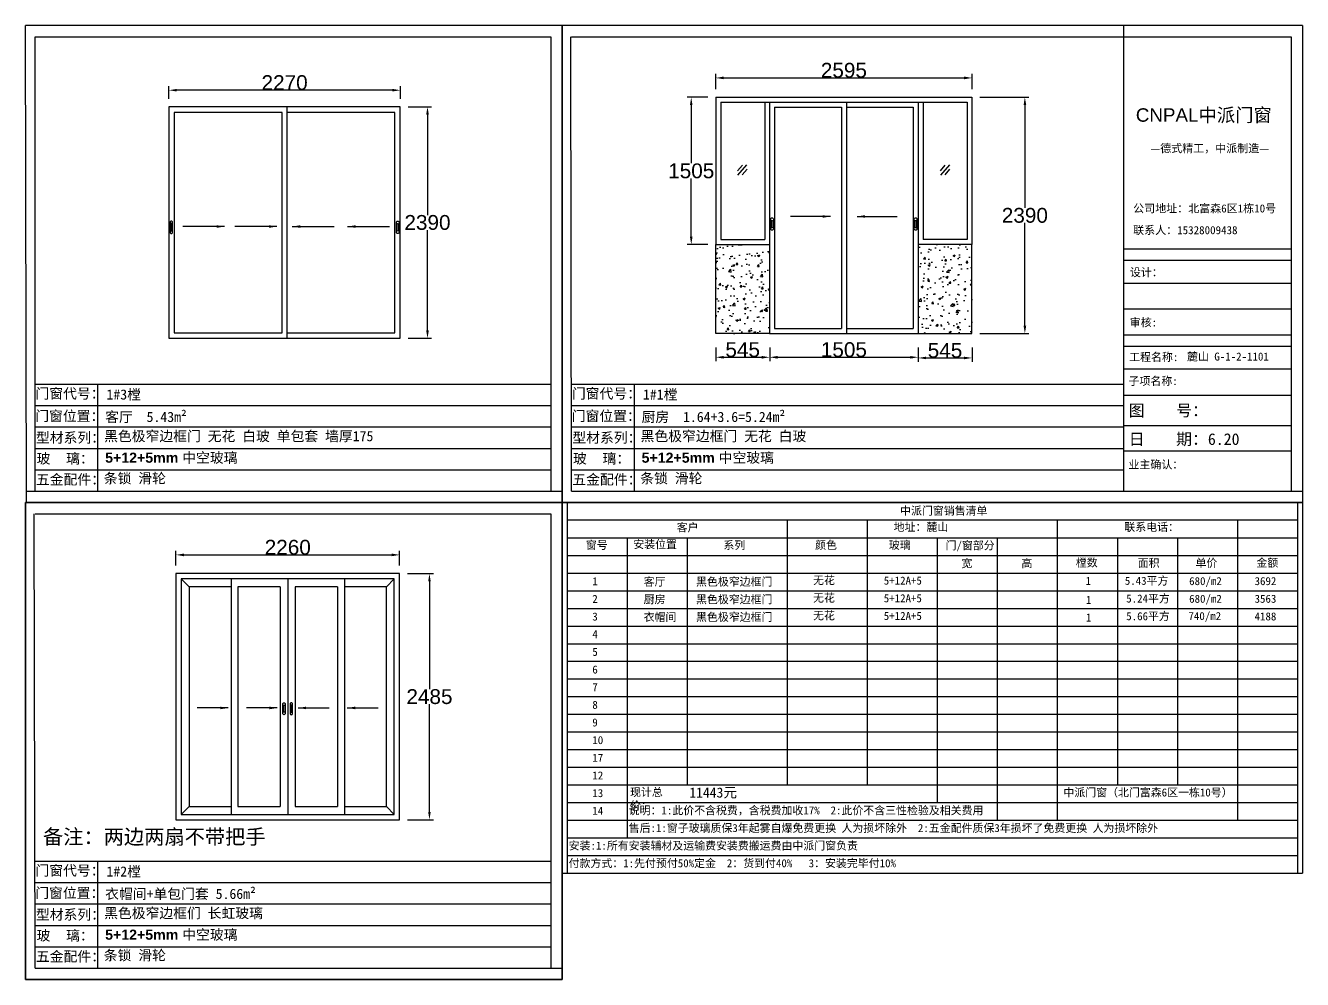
# Model space of a CAD drawing. Header units: inches. Extents: x -138455 to 599497, y -747149 to 13167.
# Drawn here: x 301023 to 313929, y -104572 to -94927 of the extents above; entities that cross this region are included whole.
import ezdxf

# ---------------------------------------------------------------- set-up
doc = ezdxf.new("R2010")
doc.units = ezdxf.units.IN
doc.header["$MEASUREMENT"] = 0
doc.header["$PDMODE"] = 35
doc.header["$PDSIZE"] = -3
doc.layers.add('0 @ 1', color=7, linetype='Continuous')
doc.styles.add('Annotative', font='arialbd.ttf')
doc.styles.add('MtXpl_', font='')
doc.styles.get("Standard").update_dxf_attribs({"font": 'arial.ttf'})
doc.styles.get('MtXpl_').set_extended_font_data('SimSun')
doc.dimstyles.get("Standard").update_dxf_attribs({"dimtxt": 80, "dimasz": 70, "dimexe": 40, "dimexo": 80, "dimgap": 0, "dimtad": 1, "dimtih": 1, "dimtoh": 1, "dimdec": 0, "dimzin": 0, "dimdsep": 46, "dimtxsty": 'Standard', "dimcen": 0.09, "dimadec": 0, "dimazin": 0, "dimtfac": 1, "dimtdec": 0, "dimtofl": 0, "dimtmove": 0, "dimatfit": 3, "dimfxl": 0, "dimtolj": 1, "dimtzin": 0, "dimarcsym": 0})
pattern_1 = [(50, (0, 0), (215.17805, -18.82564), [22.5, -247.5]), (355, (0, 0), (-41.6254, 225.65764), [18, -198]), (100.451444, (17.93, -1.57), (173.55265, 206.832), [19.12206, -210.34263]), (46.1842, (0, 60), (320.1724, -49.65578), [33.75, -371.25]), (96.63564, (26.68, 55.86), (280.39858, 292.23558), [28.6831, -315.51413]), (351.18416, (0, 60), (280.3986, 292.23558), [27, -297]), (21, (30, 45), (179.07212, -120.78567), [22.5, -247.5]), (326, (30, 45), (72.9946, 217.54501), [18, -198]), (71.451445, (44.92, 34.93), (252.06671, 96.75935), [19.12206, -210.34263]), (37.5, (0, 0), (3.647957, 99.868156), [0, -195.6, 0, -201, 0, -198.75]), (7.5, (0, 0), (78.92086, 118.323514), [0, -114.6, 0, -191.1, 0, -75.75]), (327.5, (-66.9, 0), (160.14673, -6.766462), [0, -75, 0, -234, 0, -310.5]), (317.5, (-96.9, 0), (174.95585, 30.031495), [0, -97.5, 0, -155.4, 0, -220.5])]

# ---------------------------------------------------------------- blocks, each defined once
blk = doc.blocks.new('*D464')
at = {"color": 0, "lineweight": -2, "transparency": 16777216}
for p, q in [((302543, -100388), (302543, -100239)), ((302623, -100279), (304723, -100279)), ((304803, -100388), (304803, -100239))]:
    blk.add_line(p, q, dxfattribs=at)
at = {"color": 0, "transparency": 16777216}
for points in [[(302623, -100266), (302623, -100293), (302543, -100279)], [(304723, -100266), (304723, -100293), (304803, -100279)]]:
    blk.add_solid(points, dxfattribs=at)
at = {"layer": 'Defpoints', "color": 0, "transparency": 16777216}
for p in [(304803, -100279), (302543, -100468), (304803, -100468)]:
    blk.add_point(p, dxfattribs=at)
at = {"color": 0, "transparency": 16777216, "insert": (303673, -100203), "char_height": 150, "width": 450, "attachment_point": 5}
blk.add_mtext('\\A1;2260', dxfattribs=at)
blk = doc.blocks.new('*D465')
at = {"color": 0, "lineweight": -2, "transparency": 16777216}
for p, q in [((304883, -100468), (305145, -100468)), ((305105, -100548), (305105, -101636)), ((305105, -102878), (305105, -101789)), ((304883, -102958), (305145, -102958))]:
    blk.add_line(p, q, dxfattribs=at)
at = {"color": 0, "transparency": 16777216}
for points in [[(305092, -100548), (305118, -100548), (305105, -100468)], [(305092, -102878), (305118, -102878), (305105, -102958)]]:
    blk.add_solid(points, dxfattribs=at)
at = {"layer": 'Defpoints', "color": 0, "transparency": 16777216}
for p in [(304803, -100468), (304803, -102958), (305105, -102958)]:
    blk.add_point(p, dxfattribs=at)
at = {"color": 0, "transparency": 16777216, "insert": (305105, -101713), "char_height": 150, "attachment_point": 5}
blk.add_mtext('\\A1;2485', dxfattribs=at)
blk = doc.blocks.new('123z')
at = {"color": 0}
for points in [[(94078, 52755), (94078, 52755, 0.414214), (94088, 52765), (94088, 52845, 0.414214), (94078, 52855), (94078, 52855, 0.414214), (94068, 52845), (94068, 52765, 0.414214)], [(94078, 52775), (94078, 52775, 0.414214), (94083, 52780), (94083, 52830, 0.414214), (94078, 52835), (94078, 52835, 0.414214), (94073, 52830), (94073, 52780, 0.414214)]]:
    blk.add_lwpolyline(points, format="xyb", close=True, dxfattribs=at)
blk = doc.blocks.new('*D466')
at = {"color": 0, "lineweight": -2, "transparency": 16777216}
for p, q in [((304891, -95749), (305125, -95749)), ((305085, -95829), (305085, -96843)), ((305085, -98009), (305085, -96996)), ((304891, -98089), (305125, -98089))]:
    blk.add_line(p, q, dxfattribs=at)
at = {"color": 0, "transparency": 16777216}
for points in [[(305072, -95829), (305099, -95829), (305085, -95749)], [(305072, -98009), (305099, -98009), (305085, -98089)]]:
    blk.add_solid(points, dxfattribs=at)
at = {"layer": 'Defpoints', "color": 0, "transparency": 16777216}
for p in [(304811, -95749), (304811, -98089), (305085, -98089)]:
    blk.add_point(p, dxfattribs=at)
at = {"color": 0, "transparency": 16777216, "insert": (305085, -96919), "char_height": 150, "attachment_point": 5}
blk.add_mtext('\\A1;2390', dxfattribs=at)
blk = doc.blocks.new('*D467')
at = {"color": 0, "lineweight": -2, "transparency": 16777216}
for p, q in [((302471, -95669), (302471, -95541)), ((304731, -95581), (302551, -95581)), ((304811, -95669), (304811, -95541))]:
    blk.add_line(p, q, dxfattribs=at)
at = {"color": 0, "transparency": 16777216}
for points in [[(302551, -95568), (302551, -95594), (302471, -95581)], [(304731, -95568), (304731, -95594), (304811, -95581)]]:
    blk.add_solid(points, dxfattribs=at)
at = {"layer": 'Defpoints', "color": 0, "transparency": 16777216}
for p in [(302471, -95581), (302471, -95749), (304811, -95749)]:
    blk.add_point(p, dxfattribs=at)
at = {"color": 0, "transparency": 16777216, "insert": (303641, -95505), "char_height": 150, "attachment_point": 5}
blk.add_mtext('\\A1;2270', dxfattribs=at)
blk = doc.blocks.new('*D460')
at = {"color": 0, "lineweight": -2, "transparency": 16777216}
for p, q in [((307999, -98184), (307999, -98321)), ((308544, -98184), (308544, -98321)), ((308079, -98281), (308464, -98281))]:
    blk.add_line(p, q, dxfattribs=at)
at = {"color": 0, "transparency": 16777216}
for points in [[(308079, -98268), (308079, -98295), (307999, -98281)], [(308464, -98268), (308464, -98295), (308544, -98281)]]:
    blk.add_solid(points, dxfattribs=at)
at = {"layer": 'Defpoints', "color": 0, "transparency": 16777216}
for p in [(307999, -98104), (308544, -98104), (308544, -98281)]:
    blk.add_point(p, dxfattribs=at)
at = {"color": 0, "transparency": 16777216, "insert": (308271, -98205), "char_height": 150, "attachment_point": 5}
blk.add_mtext('\\A1;545', dxfattribs=at)
blk = doc.blocks.new('*D461')
at = {"color": 0, "lineweight": -2, "transparency": 16777216}
for p, q in [((310044, -98184), (310044, -98328)), ((310589, -98184), (310589, -98328)), ((310124, -98288), (310509, -98288))]:
    blk.add_line(p, q, dxfattribs=at)
at = {"color": 0, "transparency": 16777216}
for points in [[(310124, -98275), (310124, -98301), (310044, -98288)], [(310509, -98275), (310509, -98301), (310589, -98288)]]:
    blk.add_solid(points, dxfattribs=at)
at = {"layer": 'Defpoints', "color": 0, "transparency": 16777216}
for p in [(310044, -98104), (310589, -98104), (310589, -98288)]:
    blk.add_point(p, dxfattribs=at)
at = {"color": 0, "transparency": 16777216, "insert": (310316, -98212), "char_height": 150, "attachment_point": 5}
blk.add_mtext('\\A1;545', dxfattribs=at)
blk = doc.blocks.new('*D462')
at = {"color": 0, "lineweight": -2, "transparency": 16777216}
for p, q in [((308544, -98184), (308544, -98321)), ((310044, -98184), (310044, -98321)), ((308624, -98281), (309964, -98281))]:
    blk.add_line(p, q, dxfattribs=at)
at = {"color": 0, "transparency": 16777216}
for points in [[(308624, -98268), (308624, -98295), (308544, -98281)], [(309964, -98268), (309964, -98295), (310044, -98281)]]:
    blk.add_solid(points, dxfattribs=at)
at = {"layer": 'Defpoints', "color": 0, "transparency": 16777216}
for p in [(308544, -98104), (310044, -98104), (310044, -98281)]:
    blk.add_point(p, dxfattribs=at)
at = {"color": 0, "transparency": 16777216, "insert": (309294, -98205), "char_height": 150, "attachment_point": 5}
blk.add_mtext('\\A1;1505', dxfattribs=at)
blk = doc.blocks.new('*D468')
at = {"color": 0, "lineweight": -2, "transparency": 16777216}
for p, q in [((307919, -95652), (307711, -95652)), ((307751, -95732), (307751, -96320)), ((307751, -97062), (307751, -96473)), ((307919, -97142), (307711, -97142))]:
    blk.add_line(p, q, dxfattribs=at)
at = {"color": 0, "transparency": 16777216}
for points in [[(307738, -95732), (307764, -95732), (307751, -95652)], [(307738, -97062), (307764, -97062), (307751, -97142)]]:
    blk.add_solid(points, dxfattribs=at)
at = {"layer": 'Defpoints', "color": 0, "transparency": 16777216}
for p in [(307751, -95652), (307999, -95652), (307999, -97142)]:
    blk.add_point(p, dxfattribs=at)
at = {"color": 0, "transparency": 16777216, "insert": (307751, -96397), "char_height": 150, "attachment_point": 5}
blk.add_mtext('\\A1;1505', dxfattribs=at)
blk = doc.blocks.new('*D463')
at = {"color": 0, "lineweight": -2, "transparency": 16777216}
for p, q in [((307999, -95572), (307999, -95417)), ((308079, -95457), (310509, -95457)), ((310589, -95572), (310589, -95417))]:
    blk.add_line(p, q, dxfattribs=at)
at = {"color": 0, "transparency": 16777216}
for points in [[(308079, -95443), (308079, -95470), (307999, -95457)], [(310509, -95443), (310509, -95470), (310589, -95457)]]:
    blk.add_solid(points, dxfattribs=at)
at = {"layer": 'Defpoints', "color": 0, "transparency": 16777216}
for p in [(310589, -95457), (307999, -95652), (310589, -95652)]:
    blk.add_point(p, dxfattribs=at)
at = {"color": 0, "transparency": 16777216, "insert": (309294, -95380), "char_height": 150, "width": 450, "attachment_point": 5}
blk.add_mtext('\\A1;2595', dxfattribs=at)
blk = doc.blocks.new('123as')
at = {"color": 0}
for p, q in [((90189, 51387), (90252, 51462)), ((90194, 51330), (90312, 51470)), ((90251, 51335), (90314, 51410))]:
    blk.add_line(p, q, dxfattribs=at)
blk = doc.blocks.new('*D469')
at = {"color": 0, "lineweight": -2, "transparency": 16777216}
for p, q in [((310669, -95652), (311163, -95652)), ((311123, -95732), (311123, -96770)), ((311123, -97962), (311123, -96923)), ((310669, -98042), (311163, -98042))]:
    blk.add_line(p, q, dxfattribs=at)
at = {"color": 0, "transparency": 16777216}
for points in [[(311110, -95732), (311137, -95732), (311123, -95652)], [(311110, -97962), (311137, -97962), (311123, -98042)]]:
    blk.add_solid(points, dxfattribs=at)
at = {"layer": 'Defpoints', "color": 0, "transparency": 16777216}
for p in [(310589, -95652), (310589, -98042), (311123, -98042)]:
    blk.add_point(p, dxfattribs=at)
at = {"color": 0, "transparency": 16777216, "insert": (311123, -96847), "char_height": 150, "attachment_point": 5}
blk.add_mtext('\\A1;2390', dxfattribs=at)

msp = doc.modelspace()

# ---------------------------------------------------------------- hatches: boundary and pattern name
h = msp.add_hatch()
h.set_pattern_fill('AR-CONC', color=256, scale=30)
h.set_pattern_definition(pattern_1)
h.paths.add_polyline_path([(308543.7, -97141.8), (307998.7, -97141.8), (307998.7, -98041.8), (308543.7, -98041.8)])
h = msp.add_hatch()
h.set_pattern_fill('AR-CONC', color=256, scale=30)
h.set_pattern_definition(pattern_1)
h.paths.add_polyline_path([(310588.7, -97141.8), (310043.7, -97141.8), (310043.7, -98041.8), (310588.7, -98041.8)])

# ---------------------------------------------------------------- linework, layer by layer
for p, q in [((306444.8, -94927), (301022.5, -94927)), ((301031.4, -99749.5), (301022.5, -94927)), ((313928.9, -94927), (306444.8, -94927)), ((306444.8, -94927), (306444.8, -99749.5)), ((306444.8, -94927), (306444.8, -99635.8)), ((306444.8, -99749.5), (306444.8, -94927)), ((306444.8, -94927), (306444.8, -99635.8)), ((306444.8, -94927), (306444.8, -99749.5)), ((306444.8, -94927), (306444.8, -99749.5)), ((306444.8, -94927), (306444.8, -99749.5)), ((306444.8, -94927), (306444.8, -99635.8)), ((306444.8, -99749.5), (306444.8, -94927)), ((306444.8, -94927), (306444.8, -99635.8)), ((306444.8, -94927), (306444.8, -99749.5)), ((312119.3, -94927), (312119.3, -99635.8)), ((313928.9, -94927), (313928.9, -99635.8)), ((313928.9, -94927), (313928.9, -99749.5)), ((301119, -95040.3), (306331.5, -95040.3)), ((301119, -99635.8), (301119, -95040.3)), ((306331.5, -95040.3), (306331.5, -99635.8)), ((306541.7, -99635.8), (306533.2, -95040.3)), ((306541.3, -95040.3), (313815.7, -95040.3)), ((313815.7, -95040.3), (313815.7, -99635.8)), ((304810.6, -95749.5), (302470.6, -95749.5)), ((302470.6, -95749.5), (302470.6, -98089.5)), ((303665.6, -98089.5), (303665.6, -95749.5)), ((304810.6, -98089.5), (304810.6, -95749.5)), ((307998.7, -95651.8), (307998.7, -97141.8)), ((307998.7, -95651.8), (310588.7, -95651.8)), ((308048.7, -95701.8), (308048.7, -97091.8)), ((308048.7, -95701.8), (310538.7, -95701.8)), ((308493.7, -95701.8), (308493.7, -97091.8)), ((308543.7, -95701.8), (308543.7, -97141.8)), ((308593.7, -95751.8), (308593.7, -97991.8)), ((308593.7, -95751.8), (309268.7, -95751.8)), ((309268.7, -95751.8), (309268.7, -97991.8)), ((309318.7, -95701.8), (309318.7, -98041.8)), ((309318.7, -95751.8), (309993.7, -95751.8)), ((309993.7, -95751.8), (309993.7, -97991.8)), ((310043.7, -95701.8), (310043.7, -97141.8)), ((310093.7, -95701.8), (310093.7, -97091.8)), ((310538.7, -95701.8), (310538.7, -97091.8)), ((310588.7, -95651.8), (310588.7, -97141.8)), ((302525.7, -95804.7), (302525.7, -98034.3)), ((303615.6, -95804.7), (302525.7, -95804.7)), ((303615.6, -98034.3), (303615.6, -95804.7)), ((304755.4, -95804.7), (303665.6, -95804.7)), ((304755.4, -98034.3), (304755.4, -95804.7)), ((307998.7, -97141.8), (308543.7, -97141.8)), ((307998.7, -98041.8), (307998.7, -97141.8)), ((308048.7, -97091.8), (308493.7, -97091.8)), ((308543.7, -97141.8), (308543.7, -98041.8)), ((310588.7, -97141.8), (310043.7, -97141.8)), ((310043.7, -97141.8), (310043.7, -98041.8)), ((310538.7, -97091.8), (310093.7, -97091.8)), ((310588.7, -98041.8), (310588.7, -97141.8)), ((312119.3, -97184.8), (313815.7, -97184.8)), ((312119.3, -97298), (313815.7, -97298)), ((312119.3, -97531.6), (313815.7, -97531.6)), ((312119.3, -97791.2), (313815.7, -97791.2)), ((302525.7, -98034.3), (303615.6, -98034.3)), ((303665.6, -98034.3), (304755.4, -98034.3)), ((308543.7, -98041.8), (307998.7, -98041.8)), ((308543.7, -98041.8), (310043.7, -98041.8)), ((308593.7, -97991.8), (309268.7, -97991.8)), ((309318.7, -97991.8), (309993.7, -97991.8)), ((310043.7, -98041.8), (310588.7, -98041.8)), ((312119.3, -98055), (313815.7, -98055)), ((302470.6, -98089.5), (304810.6, -98089.5)), ((312119.3, -98168.3), (313815.7, -98168.3)), ((312119.3, -98397.3), (313815.7, -98397.3)), ((301119, -98553), (306331.5, -98553)), ((301750.9, -98553), (301750.9, -99635.8)), ((306541.3, -98553), (312119.3, -98553)), ((307173.2, -98553), (307173.2, -99635.8)), ((312119.3, -98665.7), (313815.7, -98665.7)), ((301119, -98769.6), (306331.5, -98769.6)), ((306541.3, -98769.6), (312119.3, -98769.6)), ((301119, -98986.1), (306331.5, -98986.1)), ((306541.3, -98986.1), (312119.3, -98986.1)), ((312119.3, -98970.5), (313815.7, -98970.5)), ((301119, -99202.7), (306331.5, -99202.7)), ((306541.3, -99202.7), (312119.3, -99202.7)), ((312119.3, -99227.4), (313815.7, -99227.4)), ((301119, -99419.2), (306331.5, -99419.2)), ((306541.3, -99419.2), (312119.3, -99419.2)), ((301031.2, -99635.8), (306444.8, -99635.8)), ((306541.7, -99635.8), (313928.9, -99635.8)), ((306444.8, -99749.5), (301022.5, -99749.5)), ((301022.5, -99749.5), (301022.5, -104572.1)), ((301022.5, -99749.5), (301022.5, -104458.3)), ((301022.5, -104572.1), (301022.5, -99749.5)), ((301022.5, -99749.5), (301022.5, -104458.3)), ((301022.5, -99749.5), (301022.5, -104572.1)), ((301022.5, -99749.5), (301022.5, -104572.1)), ((301022.5, -99749.5), (301022.5, -104572.1)), ((301022.5, -99749.5), (301022.5, -104458.3)), ((301022.5, -104572.1), (301022.5, -99749.5)), ((301022.5, -99749.5), (306444.8, -99749.5)), ((301022.5, -99749.5), (306148, -99749.5)), ((306148, -99749.5), (301022.5, -99749.5)), ((306444.8, -99749.5), (313928.9, -99749.5)), ((306444.8, -99749.5), (311570.3, -99749.5)), ((311570.3, -99749.5), (306444.8, -99749.5)), ((306444.8, -99749.5), (306444.8, -104458.3)), ((306444.8, -99749.5), (306444.8, -104572.1)), ((306444.8, -99749.5), (306444.8, -104572.1)), ((306444.8, -99749.5), (306444.8, -104458.3)), ((306444.8, -104572.1), (306444.8, -99749.5)), ((306444.8, -99749.5), (306444.8, -104458.3)), ((306444.8, -99749.5), (306444.8, -104572.1)), ((306444.8, -99749.5), (306444.8, -104572.1)), ((306444.8, -99749.5), (306444.8, -104572.1)), ((306444.8, -99749.5), (306444.8, -104458.3)), ((306444.8, -104572.1), (306444.8, -99749.5)), ((306444.8, -99749.5), (306444.8, -103453.5)), ((306495.3, -99749.5), (306495.3, -103495.7)), ((313928.9, -99749.5), (306528.9, -99749.5)), ((313878.3, -99749.5), (313878.3, -103495.7)), ((313928.9, -99749.5), (313928.9, -103495.7)), ((301119.4, -104458.3), (301110.9, -99862.8)), ((301119, -99862.8), (306331.5, -99862.8)), ((306331.5, -99862.8), (306331.5, -104458.3)), ((313878.3, -99927.5), (306495.3, -99927.5)), ((308720.3, -99927.5), (308720.3, -101712.3)), ((309529.4, -99927.5), (309529.4, -102247.7)), ((311451, -99927.5), (311451, -102961.6)), ((313271.5, -99927.5), (313271.5, -101712.3)), ((306495.3, -100106), (313878.3, -100106)), ((307102.2, -100106), (307102.2, -101712.3)), ((307709, -100106), (307709, -101712.3)), ((310237.4, -100106), (310237.4, -102247.7)), ((310844.2, -100106), (310844.2, -102961.6)), ((312057.9, -100106), (312057.9, -102604.7)), ((312664.7, -100106), (312664.7, -101712.3)), ((306495.3, -100284.5), (313878.3, -100284.5)), ((304802.7, -100467.7), (302542.7, -100467.7)), ((302542.7, -100467.7), (302542.7, -102957.7)), ((304749.4, -100521), (302596, -100521)), ((302596, -100521), (302596, -102904.4)), ((302676, -100601), (302596, -100521)), ((303099.9, -100521), (303099.9, -102904.4)), ((303672.7, -100521), (303672.7, -102904.4)), ((304245.6, -100521), (304245.6, -102904.4)), ((304669.5, -100601), (304749.4, -100521)), ((304749.4, -102904.4), (304749.4, -100521)), ((304802.7, -102957.7), (304802.7, -100467.7)), ((306495.3, -100463), (313878.3, -100463)), ((303168.9, -100601), (303168.9, -102824.5)), ((303597.7, -100601), (303597.7, -102824.5)), ((303747.7, -100601), (303747.7, -102824.5)), ((304176.6, -100601), (304176.6, -102824.5)), ((306495.3, -100641.4), (313878.3, -100641.4)), ((306495.3, -100819.9), (313878.3, -100819.9)), ((306495.3, -100998.4), (313878.3, -100998.4)), ((306495.3, -101176.9), (313878.3, -101176.9)), ((306495.3, -101355.4), (313878.3, -101355.4)), ((306495.3, -101533.8), (313878.3, -101533.8)), ((306495.3, -101712.3), (313878.3, -101712.3)), ((307102.2, -101712.3), (307102.2, -102426.2)), ((307709, -101712.3), (307709, -102247.7)), ((308720.3, -101712.3), (308720.3, -102247.7)), ((312664.7, -101712.3), (312664.7, -102604.7)), ((313271.5, -101712.3), (313271.5, -102961.6)), ((306495.3, -101890.8), (313878.3, -101890.8)), ((306495.3, -102069.3), (313878.3, -102069.3)), ((306495.3, -102247.7), (313878.3, -102247.7)), ((307709, -102247.7), (307709, -102604.7)), ((308720.3, -102247.7), (308720.3, -102604.7)), ((309529.4, -102247.7), (309529.4, -102604.7)), ((310237.4, -102247.7), (310237.4, -102783.2)), ((306495.3, -102426.2), (313878.3, -102426.2)), ((307102.2, -102426.2), (307102.2, -103139.6)), ((306495.3, -102604.7), (313878.3, -102604.7)), ((302676, -102824.5), (302596, -102904.4)), ((304669.5, -102824.5), (304749.4, -102904.4)), ((306495.3, -102783.2), (313878.3, -102783.2)), ((302542.7, -102957.7), (304802.7, -102957.7)), ((302596, -102904.4), (304749.4, -102904.4)), ((306495.3, -102961.6), (313878.3, -102961.6)), ((306495.3, -103139.6), (313878.3, -103139.6)), ((301119, -103375.5), (306331.5, -103375.5)), ((301750.9, -103375.5), (301750.9, -104458.3)), ((306495.3, -103317.7), (313878.3, -103317.7)), ((306444.8, -103495.7), (313928.9, -103495.7)), ((301119, -103592.1), (306331.5, -103592.1)), ((301119, -103808.6), (306331.5, -103808.6)), ((301119, -104025.2), (306331.5, -104025.2)), ((301119, -104241.8), (306331.5, -104241.8)), ((301119.4, -104458.3), (306444.8, -104458.3)), ((301022.5, -104572.1), (306444.8, -104572.1)), ((301022.5, -104572.1), (306148, -104572.1)), ((306148, -104572.1), (301022.5, -104572.1))]:
    msp.add_line(p, q)
for points in [[(306444.8, -99749.5), (301022.5, -99749.5)], [(306148, -99749.5), (301022.5, -99749.5)], [(313928.9, -99749.5), (306444.8, -99749.5)], [(311570.3, -99749.5), (306444.8, -99749.5)], [(303099.9, -100601), (302676, -100601), (302676, -102824.5), (303099.9, -102824.5)], [(303597.7, -100601), (303168.9, -100601)], [(304176.6, -100601), (303747.7, -100601)], [(304245.6, -102824.5), (304669.5, -102824.5), (304669.5, -100601), (304245.6, -100601)], [(303168.9, -102824.5), (303597.7, -102824.5)], [(303747.7, -102824.5), (304176.6, -102824.5)], [(306444.8, -104572.1), (301022.5, -104572.1)], [(306148, -104572.1), (301022.5, -104572.1)]]:
    msp.add_lwpolyline(points)

# ---------------------------------------------------------------- block references
for name, p, xscale, yscale, zscale in [('123as', (239585.1, -135503.3), 0.7610076223238538, 0.7610076223238538, 0.7610076223238538), ('123as', (241635.8, -135503.3), 0.7610076223238538, 0.7610076223238538, 0.7610076223238538), ('123z', (184277.4, -163322.1), 1.256603773584906, 1.256603773584906, 1.256603773584906), ('123z', (423003.8, -163322.1), -1.256603773584906, 1.256603773584906, 1.256603773584906), ('123z', (426787, -163289.3), -1.256603773584906, 1.256603773584906, 1.256603773584906), ('123z', (428237.2, -163289.3), -1.256603773584906, 1.256603773584906, 1.256603773584906), ('123z', (417812.7, -165920.7), -1.213642960812772, 1.213642960812772, 1.213642960812772), ('123z', (189532.7, -165920.7), 1.213642960812772, 1.213642960812772, 1.213642960812772)]:
    msp.add_blockref(name, p, dxfattribs=dict(xscale=xscale, yscale=yscale, zscale=zscale))

# ---------------------------------------------------------------- texts
msp.add_text('CNPAL', height=135.89).set_placement((312244.7, -95899.7))
at = {"style": 'MtXpl_'}
for s, height, p in [('中派门窗', 135.89, (312877.7, -95899.7)), ('—德式精工，中派制造—', 81.536, (312392, -96209.1)), ('公司地址：北富森6区1栋10号', 81.536, (312217.7, -96816.9)), ('联系人：15328009438', 81.536, (312217.7, -97036.8)), ('设计：', 81.03, (312184.9, -97462.9)), ('审核:', 81.03, (312183.5, -97969.4)), ('工程名称:', 81.03, (312176.9, -98319.7)), ('麓山 G-1-2-1101', 81.031, (312761.7, -98314.6)), ('子项名称:', 81.03, (312170.7, -98562)), ('图    号：', 117.41, (312173.1, -98877.4)), ('日    期：6.20', 117.412, (312173.1, -99167.4)), ('业主确认：', 81.03, (312170.6, -99406.6))]:
    msp.add_text(s, height=height, dxfattribs=at).set_placement(p)
at = {"layer": '0 @ 1', "style": 'Annotative'}
for s, p in [('门窗代号：', (301123, -98698.9)), ('门窗代号：', (306545.2, -98698.9)), ('门窗位置：', (301120.8, -98925.5)), ('门窗位置：', (306543, -98925.5)), ('型材系列：', (301127.2, -99144.6)), ('型材系列：', (306549.5, -99144.6)), ('玻    璃：', (301133.9, -99356.1)), ('玻    璃：', (306556.1, -99356.1)), ('五金配件：', (301127.4, -99567.8)), ('五金配件：', (306549.7, -99567.8)), ('门窗代号：', (301123, -103521.5)), ('门窗位置：', (301120.8, -103748)), ('型材系列：', (301127.2, -103967.1)), ('玻    璃：', (301133.9, -104178.6)), ('五金配件：', (301127.4, -104390.4))]:
    msp.add_text(s, height=102.37, dxfattribs=at).set_placement(p)
at = {"layer": '0 @ 1', "attachment_point": 1, "style": 'Annotative'}
for s, width, insert, char_height in [('{\\fSimSun|b1|i0|c134|p2;1#3樘}', 4396.385, (301840.5, -98606.2), 102.373), ('{\\fSimSun|b1|i0|c134|p2;1#1樘}', 4396.385, (307262.8, -98606.2), 102.373), ('{\\fSimSun|b1|i0|c134|p2;客厅  5.43m²}', 4396.385, (301827.2, -98832.8), 102.373), ('{\\fSimSun|b1|i0|c134|p2;厨房  1.64+3.6=5.24m² }', 4396.385, (307249.5, -98832.8), 102.373), ('{\\fSimSun|b1|i0|c134|p2;黑色极窄边框门 无花 白玻 单包套 墙厚175}', 4396.385, (301816.7, -99027.2), 102.373), ('{\\fSimSun|b1|i0|c134|p2;黑色极窄边框门 无花 白玻}', 4396.385, (307239, -99027.2), 102.373), ('5+12+5mm {\\fSimSun|b1|i0|c134|p2;中空玻璃}', 5972.399, (301827.2, -99245.3), 102.373), ('5+12+5mm {\\fSimSun|b1|i0|c134|p2;中空玻璃}', 5972.399, (307249.4, -99245.3), 102.373), ('{\\fSimSun|b1|i0|c134|p2;条锁 滑轮 }', 4396.385, (301813.5, -99453.6), 102.373), ('{\\fSimSun|b1|i0|c134|p2;条锁 滑轮 }', 4396.385, (307235.7, -99453.6), 102.373), ('{\\fSimSun|b1|i0|c134|p2;中派门窗销售清单}', 1381.442, (309861.8, -99792.6), 80.91), ('{\\fSimSun|b1|i0|c134|p2;客户}', 485.592, (307604, -99961.2), 80.91), ('{\\fSimSun|b1|i0|c134|p2;地址：麓山}', 1381.442, (309796.9, -99956.9), 80.91), ('{\\fSimSun|b1|i0|c134|p2;联系电话：}', 603.897, (312128.8, -99957.2), 80.91), ('{\\fSimSun|b1|i0|c134|p2;窗号}', 485.592, (306686.2, -100139), 80.91), ('{\\fSimSun|b1|i0|c134|p2;安装位置}', 485.592, (307165.4, -100131.8), 80.91), ('{\\fSimSun|b1|i0|c134|p2;系列}', 485.592, (308076.6, -100141.2), 80.91), ('{\\fSimSun|b1|i0|c134|p2;颜色}', 485.592, (309002.9, -100139.2), 80.91), ('{\\fSimSun|b1|i0|c134|p2;玻璃}', 485.592, (309748.7, -100139.2), 80.91), ('{\\fSimSun|b1|i0|c134|p2;门/窗部分}', 603.897, (310321.5, -100143.2), 80.91), ('{\\fSimSun|b1|i0|c134|p2;宽}', 603.897, (310481.8, -100324), 80.91), ('{\\fSimSun|b1|i0|c134|p2;高}', 603.897, (311088.6, -100324), 80.91), ('{\\fSimSun|b1|i0|c134|p2;樘数}', 603.897, (311638.1, -100316.9), 80.91), ('{\\fSimSun|b1|i0|c134|p2;面积}', 603.897, (312263.6, -100320.8), 80.91), ('{\\fSimSun|b1|i0|c134|p2;单价}', 603.897, (312847.9, -100320.8), 80.91), ('{\\fSimSun|b1|i0|c134|p2;金额}', 603.897, (313463.5, -100318), 80.91), ('{\\fSimSun|b1|i0|c134|p2;1}', 485.592, (306751.3, -100505.4), 80.91), ('{\\fSimSun|b1|i0|c134|p2;客厅}', 921.091, (307270.2, -100510.1), 80.91), ('{\\fSimSun|b1|i0|c134|p2;黑色极窄边框门}', 921.091, (307799.4, -100510.1), 80.91), ('{\\fSimSun|b1|i0|c134|p2;无花}', 840.838, (308982.4, -100495.1), 80.91), ('{\\fSimSun|b1|i0|c134|p2;5+12A+5}', 753.781, (309697, -100498.6), 80.91), ('{\\fSimSun|b1|i0|c134|p2;1}', 753.781, (311736.6, -100501.9), 80.91), ('{\\fSimSun|b1|i0|c134|p2;5.43平方}', 753.781, (312133.3, -100500.6), 80.91), ('{\\fSimSun|b1|i0|c134|p2;680/m2}', 753.781, (312783.6, -100503.9), 80.91), ('{\\fSimSun|b1|i0|c134|p2;3692}', 753.781, (313444.9, -100503.9), 80.91), ('{\\fSimSun|b1|i0|c134|p2;无花}', 840.838, (308982.4, -100673.6), 80.91), ('{\\fSimSun|b1|i0|c134|p2;5.24平方}', 753.781, (312147.7, -100680.3), 80.91), ('{\\fSimSun|b1|i0|c134|p2;2}', 485.592, (306751.3, -100683.9), 80.91), ('{\\fSimSun|b1|i0|c134|p2;厨房}', 921.091, (307270.2, -100688.6), 80.91), ('{\\fSimSun|b1|i0|c134|p2;黑色极窄边框门}', 921.091, (307799.4, -100688.6), 80.91), ('{\\fSimSun|b1|i0|c134|p2;5+12A+5}', 753.781, (309697, -100677.1), 80.91), ('{\\fSimSun|b1|i0|c134|p2;1}', 753.781, (311739.9, -100694.1), 80.91), ('{\\fSimSun|b1|i0|c134|p2;680/m2}', 653.881, (312783.6, -100682.4), 80.91), ('{\\fSimSun|b1|i0|c134|p2;3563}', 753.781, (313444.9, -100682.4), 80.91), ('{\\fSimSun|b1|i0|c134|p2;3}', 485.592, (306751.3, -100862.3), 80.91), ('{\\fSimSun|b1|i0|c134|p2;衣帽间}', 921.091, (307270.2, -100867.1), 80.91), ('{\\fSimSun|b1|i0|c134|p2;黑色极窄边框门}', 921.091, (307799.4, -100867.1), 80.91), ('{\\fSimSun|b1|i0|c134|p2;无花}', 840.838, (308982.4, -100852.1), 80.91), ('{\\fSimSun|b1|i0|c134|p2;5+12A+5}', 753.781, (309697, -100855.6), 80.91), ('{\\fSimSun|b1|i0|c134|p2;1}', 753.781, (311739.9, -100872.6), 80.91), ('{\\fSimSun|b1|i0|c134|p2;5.66平方}', 753.781, (312147.7, -100858.8), 80.91), ('\\pi211.73713;{\\fSimSun|b1|i0|c134|p2;740/m2}', 753.781, (312564.8, -100857.3), 80.91), ('{\\fSimSun|b1|i0|c134|p2;4188}', 753.781, (313444.9, -100860.8), 80.91), ('{\\fSimSun|b1|i0|c134|p2;4}', 485.592, (306751.3, -101040.8), 80.91), ('{\\fSimSun|b1|i0|c134|p2;5}', 485.592, (306751.3, -101219.3), 80.91), ('{\\fSimSun|b1|i0|c134|p2;6}', 485.592, (306751.3, -101397.8), 80.91), ('{\\fSimSun|b1|i0|c134|p2;7}', 485.592, (306751.3, -101576.2), 80.91), ('{\\fSimSun|b1|i0|c134|p2;8}', 485.592, (306751.3, -101754.7), 80.91), ('{\\fSimSun|b1|i0|c134|p2;9}', 485.592, (306751.3, -101933.2), 80.91), ('{\\fSimSun|b1|i0|c134|p2;10}', 485.592, (306751.3, -102111.7), 80.91), ('{\\fSimSun|b1|i0|c134|p2;17}', 485.592, (306751.3, -102290.1), 80.91), ('{\\fSimSun|b1|i0|c134|p2;12}', 485.592, (306751.3, -102468.6), 80.91), ('{\\fSimSun|b1|i0|c134|p2;13}', 485.592, (306751.3, -102647.1), 80.91), ('{\\fSimSun|b1|i0|c134|p2;现计总价：}', 485.592, (307132.2, -102638.2), 80.91), ('{\\fSimSun|b1|i0|c134|p2;11443元 }', 2644.65, (307731.7, -102631.5), 101.137), ('{\\fSimSun|b1|i0|c134|p2;中派门窗（北门富森6区一栋10号）}', 1756.126, (311512.6, -102640.7), 80.91), ('{\\fSimSun|b1|i0|c134|p2;14}', 485.592, (306751.3, -102825.6), 80.91), ('{\\fSimSun|b1|i0|c134|p2;说明：1:此价不含税费，含税费加收17%  2:此价不含三性检验及相关费用}', 3920.385, (307118.7, -102822.1), 80.91), ('{\\fSimSun|b1|i0|c134|p2;售后:1:窗子玻璃质保3年起雾自爆免费更换 人为损坏除外  2:五金配件质保3年损坏了免费更换 人为损坏除外}', 6510.182, (307118.7, -103000.5), 80.91), ('{\\fSimSun|b1|i0|c134|p2;备注：两边两扇不带把手}', 4396.385, (301198.6, -103054), 150), ('{\\fSimSun|b1|i0|c134|p2;安装:1:所有安装辅材及运输费安装费搬运费由中派门窗负责}', 6510.182, (306511.8, -103178.5), 80.91), ('{\\fSimSun|b1|i0|c134|p2;付款方式：1:先付预付50%定金  2：货到付40%   3：安装完毕付10%}', 6510.182, (306511.8, -103356.5), 80.91), ('{\\fSimSun|b1|i0|c134|p2;1#2樘}', 4396.385, (301840.5, -103428.8), 102.373), ('{\\fSimSun|b1|i0|c134|p2;衣帽间+单包门套 5.66m²}', 4396.385, (301827.2, -103655.3), 102.373), ('{\\fSimSun|b1|i0|c134|p2;黑色极窄边框们 长虹玻璃}', 4396.385, (301816.7, -103849.7), 102.373), ('5+12+5mm {\\fSimSun|b1|i0|c134|p2;中空玻璃}', 5972.399, (301827.2, -104067.9), 102.373), ('{\\fSimSun|b1|i0|c134|p2;条锁 滑轮 }', 4396.385, (301813.5, -104276.2), 102.373)]:
    msp.add_mtext_dynamic_manual_height_columns(s, width=width, gutter_width=903.5, heights=[0], dxfattribs=dict(at, insert=insert, char_height=char_height))

# ---------------------------------------------------------------- dimensions: what is measured, and where the dimension line sits
for base, p1, p2, text, picture, middle in [((310588.7, -95456.7), (307998.7, -95651.8), (310588.7, -95651.8), '2595', '*D463', (309293.7, -95380.1)), ((302470.6, -95581.1), (304810.6, -95749.5), (302470.6, -95749.5), '2270', '*D467', (303640.6, -95504.5)), ((310043.7, -98281.4), (308543.7, -98103.8), (310043.7, -98103.8), '1505', '*D462', (309293.7, -98204.8)), ((304802.7, -100279.4), (302542.7, -100467.7), (304802.7, -100467.7), '2260', '*D464', (303672.7, -100202.8))]:
    dim = msp.add_linear_dim(base=base, p1=p1, p2=p2, text=text, dimstyle='Standard', override={"dimtxt": 150, "dimasz": 80})
    dim.commit()
    dim.dimension.update_dxf_attribs({"geometry": picture, "text_midpoint": middle})
for base, p1, p2, text, picture, middle in [((305085.2, -98089.5), (304810.6, -95749.5), (304810.6, -98089.5), '2390', '*D466', (305085.2, -96919.5)), ((307751.1, -95651.8), (307998.7, -97141.8), (307998.7, -95651.8), '1505', '*D468', (307751.1, -96396.8)), ((305104.9, -102957.7), (304802.7, -100467.7), (304802.7, -102957.7), '2485', '*D465', (305104.9, -101712.7))]:
    dim = msp.add_linear_dim(base=base, p1=p1, p2=p2, angle=90, text=text, dimstyle='Standard', override={"dimtxt": 150, "dimasz": 80})
    dim.commit()
    dim.dimension.update_dxf_attribs({"geometry": picture, "text_midpoint": middle})
dim = msp.add_linear_dim(base=(311123.2, -98041.8), p1=(310588.7, -95651.8), p2=(310588.7, -98041.8), angle=90, dimstyle='Standard', override={"dimtxt": 150, "dimasz": 80})
dim.commit()
dim.dimension.update_dxf_attribs({"geometry": '*D469', "text_midpoint": (311123.2, -96846.8)})
for base, p1, p2, picture, middle in [((308543.7, -98281.4), (307998.7, -98103.8), (308543.7, -98103.8), '*D460', (308271.2, -98205.1)), ((310588.7, -98288.1), (310043.7, -98103.8), (310588.7, -98103.8), '*D461', (310316.2, -98211.8))]:
    dim = msp.add_linear_dim(base=base, p1=p1, p2=p2, dimstyle='Standard', override={"dimtxt": 150, "dimasz": 80})
    dim.commit()
    dim.dimension.update_dxf_attribs({"geometry": picture, "text_midpoint": middle})

# ---------------------------------------------------------------- leaders
for points in [[(309158.6, -96857.6), (308753.6, -96857.6)], [(309428.8, -96857.6), (309833.7, -96857.6)], [(303034.4, -96959.4), (302611.1, -96959.4)], [(303562.7, -96959.4), (303139.4, -96959.4)], [(303718.4, -96959.4), (304141.7, -96959.4)], [(304278.2, -96959.4), (304701.5, -96959.4)], [(303070.9, -101826.8), (302758.8, -101826.8)], [(303567.4, -101826.8), (303255.3, -101826.8)], [(303778.1, -101826.8), (304090.1, -101826.8)], [(304274.5, -101826.8), (304586.6, -101826.8)]]:
    msp.add_leader(points, dimstyle='Standard', override={"dimtxt": 150, "dimasz": 80})

doc.saveas('drawing.dxf')
